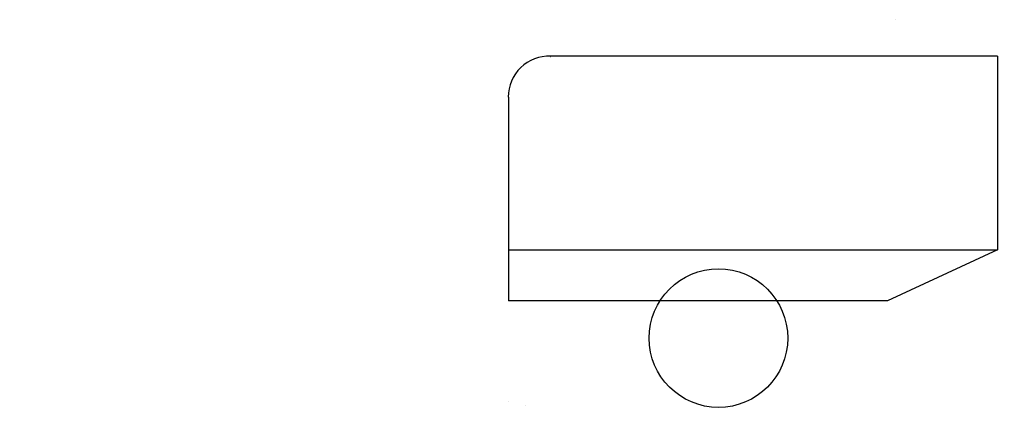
# Model space of a CAD drawing. Header units: millimetres. Extents: x -2400 to 2400, y -3 to 1900.
import ezdxf

# ---------------------------------------------------------------- set-up
doc = ezdxf.new("R2010")
doc.units = ezdxf.units.MM
doc.layers.get('0').update_dxf_attribs({"color": 18, "lineweight": 25, "true_color": 0x000000})

msp = doc.modelspace()

# ---------------------------------------------------------------- linework, layer by layer
for p, q in [((1900, 1900), (1900, 1900)), ((2400, 1720), (206.3, 1720)), ((2400, 1720), (2400, 770)), ((-0.8, 1520), (0, 520)), ((0, 770), (2400, 770)), ((2400, 770), (1860, 520)), ((1860, 520), (0, 520)), ((0, 27), (0, 27)), ((85, 5), (85, 5))]:
    msp.add_line(p, q)
for centre, radius in [((1030.4, 337.2), 340.1), ((-2400, 600), 0)]:
    msp.add_circle(centre, radius)
for centre, radius, start, end in [((198.8, 1520.5), 199.7, 87.8458, 180.1408), ((206, 1719.9), 1, 71.0476, 251.0476), ((207.2, 1720.4), 1, 153.4931, 206.5069), ((0, 1501), 1, 270, 90), ((0.5, 1400.8), 1, 237.2574, 57.2574)]:
    msp.add_arc(centre, radius, start, end)

doc.saveas('drawing.dxf')
